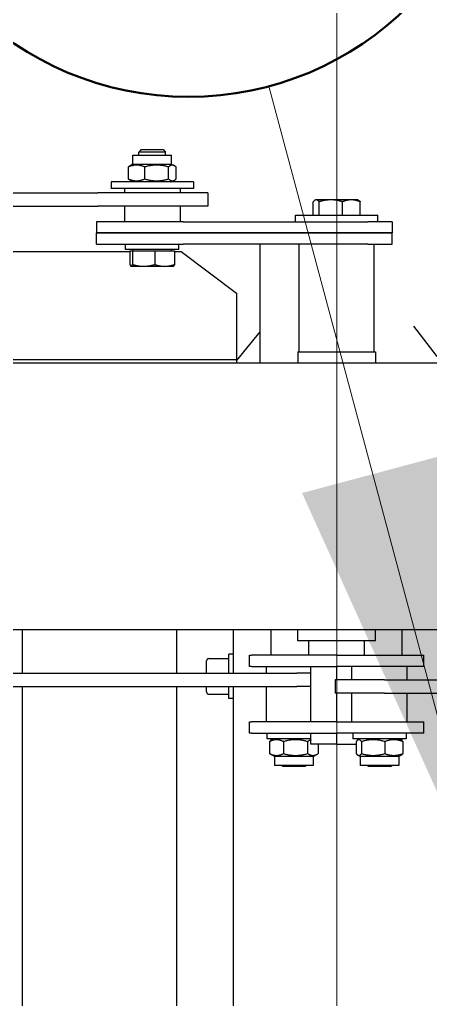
# Model space of a CAD drawing. Extents: x -3873 to 164127, y 7129 to 96529.
# Drawn here: x 54210.9 to 54395.6, y 46152.1 to 46592.9 of the extents above; entities that cross this region are included whole.
import ezdxf

# ---------------------------------------------------------------- set-up
doc = ezdxf.new("R2010")
doc.units = 0
doc.layers.get('0').update_dxf_attribs({"linetype": 'CONTINUOUS'})
doc.layers.add('CONSUMPTION', color=1, linetype='CONTINUOUS')
doc.layers.add('KROMEKA', color=1, linetype='CONTINUOUS')
doc.layers.add('LAYOUT Kromeka', color=1, linetype='CONTINUOUS', lineweight=5)
doc.layers.add('Sketch Geometry (ISO)', color=7, linetype='CONTINUOUS', lineweight=25)
doc.layers.get('CONSUMPTION').off()
doc.styles.add('ISO Proportional', font='isocp.shx', dxfattribs={"height": 200})
doc.dimstyles.new('General (ISO)', dxfattribs={"dimtxt": 200, "dimasz": 200, "dimexe": 10.101, "dimexo": 0.0625, "dimgap": 0.09, "dimtad": 0, "dimtoh": 1, "dimdec": 0, "dimzin": 0, "dimdsep": 46, "dimtxsty": 'ISO Proportional', "dimblk": 'CLOSED', "dimcen": 0.09, "dimclrd": 251, "dimclre": 251, "dimclrt": 7, "dimadec": 0, "dimazin": 0, "dimtfac": 1, "dimtdec": 0, "dimtofl": 0, "dimtmove": 0, "dimatfit": 3, "dimfxl": 0, "dimtolj": 1, "dimtzin": 0, "dimarcsym": 0})

# ---------------------------------------------------------------- blocks, each defined once
blk = doc.blocks.new('Soguk su')
at = {"layer": 'Sketch Geometry (ISO)', "color": 1, "lineweight": 50, "true_color": 0xff0000}
blk.add_circle((0, 0), 2, dxfattribs=at)
blk = doc.blocks.new('_Closed')
at = {"color": 0, "linetype": 'ByBlock', "lineweight": -2}
for p, q in [((-1, 0.1667), (0, 0)), ((-1, 0.1667), (-1, -0.1667)), ((0, 0), (-1, -0.1667)), ((0, 0), (-1, 0))]:
    blk.add_line(p, q, dxfattribs=at)
blk = doc.blocks.new('KD21-ara_yolma-64')
at = {"layer": 'KROMEKA', "color": 0}
for p, q in [((4299, -760), (4299, 1490)), ((4419.02, 1490), (4419.02, -760)), ((4489.5, 285.51), (4489.5, 107.36)), ((4495.5, 285.51), (4495.5, 107.36)), ((4420.47, 45), (4420.47, 195)), ((4469.22, 170), (4469.22, 93)), ((4273.5, 155.5), (4273.5, 17.92)), ((4279.5, 155), (4279.5, 17.92)), ((4093.5, 141.28), (4273.5, 141.28)), ((4279.5, 141.28), (4299, 141.28)), ((4472.5, 107.97), (4472.5, 69.02)), ((4472.5, 107.97), (4477.5, 107.97)), ((4477.5, 69.02), (4477.5, 107.97)), ((4482.5, 107.97), (4477.5, 107.97)), ((4477.5, 107.97), (4477.5, 69.02)), ((4482.5, 69.02), (4482.5, 107.97)), ((4489.5, 57.97), (4489.5, 107.36)), ((4495.5, 57.97), (4495.5, 107.36)), ((4497.5, 64.47), (4497.5, 101.47)), ((4500.5, 101.47), (4497.5, 101.47)), ((4500.5, 64.47), (4500.5, 101.47)), ((4469.4, 93), (4463.35, 93)), ((4469.4, 93), (4469.4, 91.84)), ((4470, 70.97), (4470, 94.97)), ((4470, 94.97), (4472.5, 94.97)), ((4489.5, 95.47), (4482.5, 95.47)), ((4497.5, 95.47), (4495.5, 95.47)), ((4500.5, 91.67), (4501.24, 92.96)), ((4501.81, 93.7), (4507.19, 93.7)), ((4508.5, 91.67), (4507.76, 92.96)), ((4462.5, 92.47), (4462.53, 92.53)), ((4462.5, 92.47), (4462.5, 92.42)), ((4462.5, 92.42), (4462.5, 86.83)), ((4469.4, 91.84), (4463.35, 91.84)), ((4469.4, 91.84), (4469.4, 81.82)), ((4469.4, 91.57), (4470, 91.57)), ((4508.5, 91.67), (4508.5, 74.27)), ((4508.5, 91.67), (4512.5, 91.67)), ((4512.5, 91.67), (4512.5, 74.27)), ((4512.5, 88.97), (4513.93, 88.97)), ((4513.93, 76.97), (4513.93, 88.97)), ((4515, 87.9), (4513.93, 88.97)), ((4462.5, 86.83), (4462.5, 77.38)), ((4501.81, 86.36), (4507.19, 86.36)), ((4515, 87.9), (4515, 78.05)), ((4469.4, 81.82), (4463.35, 81.82)), ((4469.4, 81.82), (4469.4, 72.95)), ((4462.5, 77.38), (4462.5, 73.47)), ((4501.81, 75.63), (4507.19, 75.63)), ((4512.5, 76.97), (4513.93, 76.97)), ((4515, 78.05), (4513.93, 76.97)), ((4273.5, 72), (4105.5, 72)), ((4299, 72), (4279.5, 72)), ((4462.5, 73.47), (4462.53, 73.42)), ((4469.4, 72.95), (4463.35, 72.95)), ((4469.22, 72.95), (4469.22, 70)), ((4469.4, 74.37), (4470, 74.37)), ((4470, 70.97), (4472.5, 70.97)), ((4500.5, 74.27), (4501.24, 72.99)), ((4501.81, 72.24), (4507.19, 72.24)), ((4508.5, 74.27), (4507.76, 72.99)), ((4508.5, 74.27), (4512.5, 74.27)), ((4469.22, 70), (4450.47, 45)), ((4472.5, -13.95), (4472.5, 69.02)), ((4477.5, 69.02), (4477.5, -13.95)), ((4477.5, -13.95), (4477.5, 69.02)), ((4489.5, 70.47), (4482.5, 70.47)), ((4482.5, 69.02), (4482.5, -13.95)), ((4497.5, 70.47), (4495.5, 70.47)), ((4500.5, 64.47), (4497.5, 64.47)), ((4270, 57.5), (4270, 48.5)), ((4271, 58.5), (4273.5, 58.5)), ((4279.5, 58.5), (4285, 58.5)), ((4286, 57.5), (4286, 48.5)), ((4495.5, 57.97), (4489.5, 57.97)), ((4268, 48.5), (4273.5, 48.5)), ((4268, 46.5), (4268, 48.5)), ((4279.5, 48.5), (4288, 48.5)), ((4288, 46.5), (4288, 48.5)), ((4273.5, 46.5), (3955.5, 46.5)), ((4299, 46.5), (4279.5, 46.5)), ((4420.47, 45), (4419.02, 45)), ((4419.94, 45), (4433.09, 34.5)), ((4450.47, 45), (4420.47, 45)), ((4252.5, 38.27), (4252.5, 39.24)), ((4252.5, 39.24), (4257.5, 39.24)), ((4252.5, 38.27), (4252.5, -0.21)), ((4257.5, 39.24), (4257.5, 38.27)), ((4257.5, -0.21), (4257.5, 38.27)), ((4282.5, 38.27), (4282.5, 39.24)), ((4282.5, 39.24), (4287.5, 39.24)), ((4282.5, 38.27), (4282.5, -0.21)), ((4287.5, 39.24), (4287.5, 38.27)), ((4287.5, -0.21), (4287.5, 38.27)), ((4250, 11.59), (4250, 31.24)), ((4250, 31.24), (4252.5, 31.24)), ((4273.5, 31.74), (4257.5, 31.74)), ((4282.5, 31.74), (4279.5, 31.74)), ((4419.02, 34.5), (4472.5, 34.5)), ((4238, 10.54), (4238, 27.94)), ((4242, 27.94), (4238, 27.94)), ((4242, 27.94), (4243.07, 29.79)), ((4242, 10.54), (4242, 27.94)), ((4248.69, 30.18), (4243.31, 30.18)), ((4250, 27.94), (4248.93, 29.79)), ((4249.1, 29.5), (4250, 29.5)), ((4287.5, 29.5), (4299, 29.5)), ((4237.5, 24.24), (4238, 24.74)), ((4237.5, 14.24), (4237.5, 24.24)), ((4248.69, 24.01), (4243.31, 24.01)), ((4273.5, 11.59), (4273.5, 17.92)), ((4279.5, 11.59), (4279.5, 17.92)), ((4482.5, 18.5), (4485.5, 18.5)), ((4485.5, 18.5), (4485.5, -18.5)), ((4237.5, 14.24), (4238, 13.74)), ((4294.02, -17.5), (4294.02, 17.5)), ((4294.02, 17.5), (4299, 17.5)), ((4424.02, 17.5), (4419.02, 17.5)), ((4424.02, 17.5), (4424.02, -17.5)), ((4424.02, 16.85), (4472.5, 16.85)), ((4242, 10.54), (4238, 10.54)), ((4242, 10.54), (4243.07, 8.69)), ((4248.69, 13.07), (4243.31, 13.07)), ((4247.5, 11.59), (4252.5, 11.59)), ((4247.5, 0.03), (4247.5, 11.59)), ((4257.5, 11.59), (4282.5, 11.59)), ((4287.5, 12.5), (4294.02, 12.5)), ((4485.5, 10.54), (4491.55, 10.54)), ((4492.4, 9.5), (4492.23, 9.79)), ((4492.4, 9.22), (4492.4, 9.5)), ((4492.4, 2.63), (4492.4, 9.22)), ((4247.5, 8.3), (4243.31, 8.3)), ((4485.5, 7.9), (4491.55, 7.9)), ((4252.5, 0.03), (4247.5, 0.03)), ((4247.5, 0.03), (4247.5, -8.77)), ((4270.5, 0.03), (4257.5, 0.03)), ((4270.5, -21.5), (4270.5, 0.76)), ((4276.5, 0.76), (4270.5, 0.76)), ((4276.5, -21.5), (4276.5, 0.76)), ((4282.5, 0.03), (4276.5, 0.03)), ((4492.4, -6.59), (4492.4, 2.63)), ((4252.5, -39.24), (4252.5, -0.21)), ((4257.5, -0.21), (4257.5, -39.24)), ((4282.5, -39.24), (4282.5, -0.21)), ((4287.5, -0.21), (4287.5, -39.24)), ((4485.5, -2.63), (4491.55, -2.63)), ((4248.69, -8.77), (4243.31, -8.77)), ((4250, -31.24), (4250, -7.24)), ((4252.5, -7.24), (4250, -7.24)), ((4257.5, -6.74), (4270.5, -6.74)), ((4276.5, -6.74), (4282.5, -6.74)), ((4492.4, -9.5), (4492.4, -6.59)), ((4238, -27.94), (4238, -10.54)), ((4242, -10.54), (4238, -10.54)), ((4242, -10.54), (4242.6, -9.5)), ((4242, -27.94), (4242, -10.54)), ((4248.69, -11.16), (4243.31, -11.16)), ((4250, -10.54), (4249.4, -9.5)), ((4287.5, -12.5), (4294.02, -12.5)), ((4485.5, -10.54), (4491.55, -10.54)), ((4492.4, -9.5), (4492.23, -9.79)), ((4237.5, -14.24), (4238, -13.74)), ((4237.5, -24.24), (4237.5, -14.24)), ((4294.02, -17.5), (4299, -17.5)), ((4424.02, -17.5), (4419.02, -17.5)), ((4424.02, -16.85), (4472.5, -16.85)), ((4472.5, -13.95), (4472.5, -25)), ((4477.5, -25), (4477.5, -13.95)), ((4477.5, -13.95), (4477.5, -25)), ((4482.5, -25), (4482.5, -13.95)), ((4248.69, -21.63), (4243.31, -21.63)), ((4270.5, -21.5), (4270.5, -334.48)), ((4276.5, -21.5), (4276.5, -334.48)), ((4482.5, -18.5), (4485.5, -18.5)), ((4237.5, -24.24), (4238, -24.74)), ((4472.5, -25), (4477.5, -25)), ((4482.5, -25), (4477.5, -25)), ((4242, -27.94), (4238, -27.94)), ((4242, -27.94), (4242.6, -28.97)), ((4248.69, -29.71), (4243.31, -29.71)), ((4248.94, -29.5), (4250, -29.5)), ((4250, -27.94), (4249.4, -28.97)), ((4287.5, -29.5), (4299, -29.5)), ((4252.5, -31.24), (4250, -31.24)), ((4257.5, -31.74), (4270.5, -31.74)), ((4276.5, -31.74), (4282.5, -31.74)), ((4435.56, -34.5), (4421.86, -45)), ((4252.5, -39.24), (4257.5, -39.24)), ((4282.5, -39.24), (4287.5, -39.24))]:
    blk.add_line(p, q, dxfattribs=at)
for centre, start, end in [((4271, 57.5), 90, 180), ((4285, 57.5), 0, 90)]:
    blk.add_arc(centre, 1, start, end, dxfattribs=at)
for points, weights in [([(4463.35, 93), (4462.5, 92.69), (4462.5, 92.42)], [1, 1.0379548493, 1]), ([(4501.81, 93.7), (4500.23, 90.03), (4501.81, 86.36)], [1, 1.15470053838, 1]), ([(4501.24, 92.96), (4501.45, 93.32), (4501.81, 93.7)], [1.05032335351, 1.03162785452, 1]), ([(4507.19, 93.7), (4507.55, 93.32), (4507.76, 92.96)], [1, 1.03162785452, 1.05032335351]), ([(4507.19, 86.36), (4508.77, 90.03), (4507.19, 93.7)], [1, 1.15470053838, 1]), ([(4462.5, 92.42), (4462.5, 92.15), (4463.35, 91.84)], [1, 1.0379548493, 1]), ([(4463.35, 91.84), (4462.5, 89.16), (4462.5, 86.83)], [1, 1.0379548493, 1]), ([(4462.5, 86.83), (4462.5, 84.5), (4463.35, 81.82)], [1, 1.0379548493, 1]), ([(4501.81, 86.36), (4500.23, 81), (4501.81, 75.63)], [1, 1.15470053838, 1]), ([(4507.19, 75.63), (4508.77, 81), (4507.19, 86.36)], [1, 1.15470053838, 1]), ([(4463.35, 81.82), (4462.5, 79.44), (4462.5, 77.38)], [1, 1.0379548493, 1]), ([(4462.5, 77.38), (4462.5, 75.33), (4463.35, 72.95)], [1, 1.0379548493, 1]), ([(4501.81, 75.63), (4500.23, 73.94), (4501.81, 72.24)], [1, 1.15470053838, 1]), ([(4507.19, 72.24), (4508.77, 73.94), (4507.19, 75.63)], [1, 1.15470053838, 1]), ([(4463.35, 72.95), (4462.66, 73.2), (4462.53, 73.42)], [1, 1.03068856832, 1.01175036996]), ([(4243.31, 30.18), (4241.73, 27.09), (4243.31, 24.01)], [1, 1.15470053838, 1]), ([(4243.07, 29.79), (4243.18, 29.98), (4243.31, 30.18)], [1.02093590036, 1.01129221431, 1]), ([(4248.69, 24.01), (4250.27, 27.09), (4248.69, 30.18)], [1, 1.15470053838, 1]), ([(4248.69, 30.18), (4248.82, 29.98), (4248.93, 29.79)], [1, 1.01129221431, 1.02093590036]), ([(4243.31, 24.01), (4241.73, 18.54), (4243.31, 13.07)], [1, 1.15470053838, 1]), ([(4248.69, 13.07), (4250.27, 18.54), (4248.69, 24.01)], [1, 1.15470053838, 1]), ([(4243.31, 13.07), (4241.73, 10.68), (4243.31, 8.3)], [1, 1.15470053838, 1]), ([(4249.41, 11.59), (4249.21, 12.28), (4248.69, 13.07)], [1.06472957454, 1.04610584363, 1]), ([(4492.4, 9.22), (4492.4, 9.83), (4491.55, 10.54)], [1, 1.0379548493, 1]), ([(4491.55, 7.9), (4492.4, 8.61), (4492.4, 9.22)], [1, 1.0379548493, 1]), ([(4492.4, 2.63), (4492.4, 5.08), (4491.55, 7.9)], [1, 1.0379548493, 1]), ([(4491.55, -2.63), (4492.4, 0.19), (4492.4, 2.63)], [1, 1.0379548493, 1]), ([(4492.4, -6.59), (4492.4, -4.75), (4491.55, -2.63)], [1, 1.0379548493, 1]), ([(4243.31, -8.77), (4241.73, -9.97), (4243.31, -11.16)], [1, 1.15470053838, 1]), ([(4248.69, -11.16), (4250.27, -9.97), (4248.69, -8.77)], [1, 1.15470053838, 1]), ([(4491.55, -10.54), (4492.4, -8.42), (4492.4, -6.59)], [1, 1.0379548493, 1]), ([(4243.31, -11.16), (4241.73, -16.4), (4243.31, -21.63)], [1, 1.15470053838, 1]), ([(4248.69, -21.63), (4250.27, -16.4), (4248.69, -11.16)], [1, 1.15470053838, 1]), ([(4492.23, -9.79), (4492.03, -10.14), (4491.55, -10.54)], [1.01875314111, 1.0210405107, 1]), ([(4243.31, -21.63), (4241.73, -25.67), (4243.31, -29.71)], [1, 1.15470053838, 1]), ([(4248.69, -29.71), (4250.27, -25.67), (4248.69, -21.63)], [1, 1.15470053838, 1]), ([(4243.31, -29.71), (4242.8, -29.32), (4242.6, -28.97)], [1, 1.04548014127, 1.06421902783]), ([(4249.4, -28.97), (4249.2, -29.32), (4248.69, -29.71)], [1.06421902783, 1.04548014127, 1])]:
    blk.add_rational_spline(points, weights, degree=2, dxfattribs=at)
at = {"layer": 'CONSUMPTION', "xscale": 70, "yscale": 70, "zscale": 70}
blk.add_blockref('Soguk su', (4678.74, 66.65), dxfattribs=at)
at = {"layer": 'KROMEKA', "color": 0}
blk.add_leader([(4175.8, -67.86), (4543.49, 30.48)], dimstyle='General (ISO)', override={"dimtad": 0}, dxfattribs=at)

msp = doc.modelspace()

# ---------------------------------------------------------------- linework, layer by layer
at = {"layer": 'LAYOUT Kromeka', "ltscale": 20}
msp.add_line((54353.46, 41869.55), (54353.46, 63607.05), dxfattribs=at)

# ---------------------------------------------------------------- block references
at = {"layer": 'LAYOUT Kromeka', "ltscale": 20, "rotation": 89.99999999999999}
msp.add_blockref('KD21-ara_yolma-64', (54353.46, 42019.41), dxfattribs=at)

doc.saveas('drawing.dxf')
